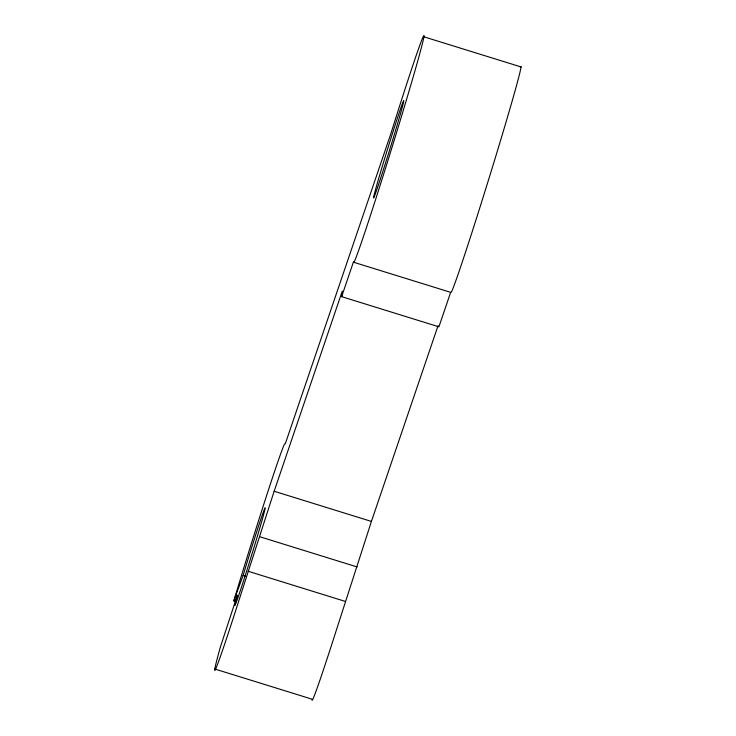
<?xml version="1.0" encoding="UTF-8"?>
<svg xmlns="http://www.w3.org/2000/svg" width="736" height="736" viewBox="0 0 736 736"><rect width="100%" height="100%" fill="white"/><g stroke="black" fill="none" stroke-linecap="round" stroke-linejoin="round"><path stroke-width="1.1" d="M520.352 67.28A118.846 2.585 -72.8 0 1 493.516 163.677A118.846 2.585 -72.8 0 1 451.426 292.045L450.662 292.339L438.914 326.83L341.642 296.654L342.268 291.143L274.151 491.252L239.494 598.681A118.846 2.585 -72.8 0 1 220.349 647.11L237.36 595.24A50.931 1.104 -72.8 0 0 246.836 570.483A50.931 1.104 -72.8 0 0 265.116 507.757A50.931 1.104 -72.8 0 0 243.128 575.414L233.818 600.861L236.008 601.542M214.848 669.024L312.119 699.2A118.846 2.585 -72.8 0 0 336.766 628.857L371.422 521.428L438.058 325.671M341.642 296.654L353.381 262.172L354.154 261.878A118.846 2.585 -72.8 0 0 412.454 79.451A118.846 2.585 -72.8 0 0 399.234 107.143L390.568 134.55L285.338 443.661L284.574 443.955A118.846 2.585 -72.8 0 0 233.818 600.861M423.881 36.8L521.152 66.976M353.381 262.172L450.662 292.339M274.151 491.252L371.422 521.428M259.9 536.783L357.172 566.959M248.161 571.274L345.432 601.45M243.128 575.414L245.318 576.095M380.484 178.701A50.931 1.104 -72.8 0 0 403.724 101.191A50.931 1.104 -72.8 0 0 381.634 168.572A50.931 1.104 -72.8 0 0 380.484 178.701"/></g></svg>
